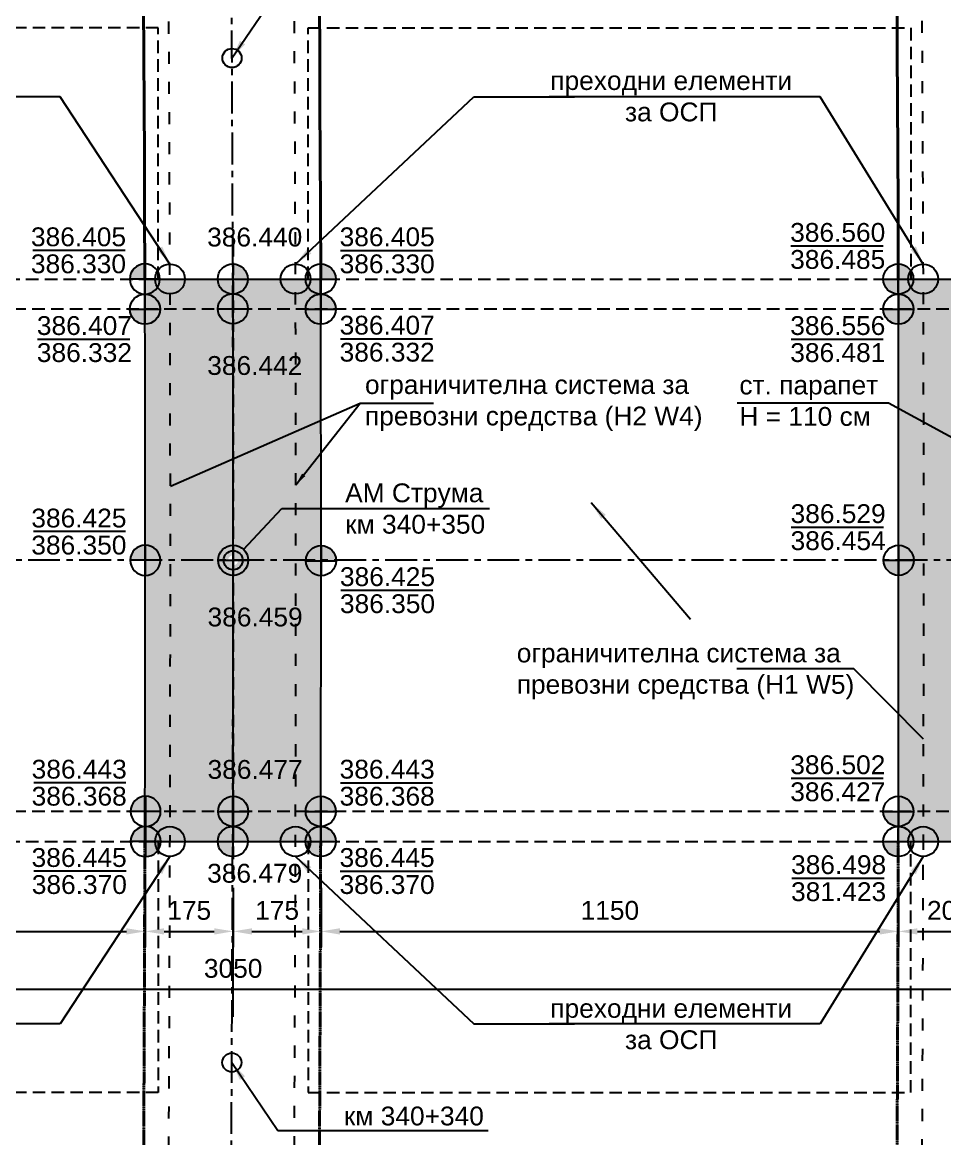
# Model space of a CAD drawing. Header units: centimetres. Extents: x 8495135 to 959133560, y 4530079 to 463453963.
# Drawn here: x 958979379 to 958981215, y 463401301 to 463403524 of the extents above; entities that cross this region are included whole.
import ezdxf

# ---------------------------------------------------------------- set-up
doc = ezdxf.new("R2010")
doc.units = ezdxf.units.CM
doc.header["$LTSCALE"] = 0.1
for name, pattern in [('ACAD_ISO03W100', [30, 12, -18]), ('CENTER', [50.8, 31.75, -6.35, 6.35, -6.35]), ('CONTINU', [0]), ('DASHED', [0.75, 0.5, -0.25]), ('LTYPE001', [5, 3, -1, 0, -1])]:
    doc.linetypes.add(name, pattern=pattern)
for name, color, linetype in [('20_AXIS_0_LONG_AXES', 7, 'Continuous'), ('br_dimension', 1, 'Continuous'), ('br_hatch', 9, 'Continuous'), ('br_hatch_tumen', 8, 'Continuous'), ('br_view_yellow', 2, 'Continuous'), ('Kustendilska voda', 12, 'Continuous')]:
    doc.layers.add(name, color=color, linetype=linetype)
doc.layers.add('br_text', color=2, linetype='Continuous', lineweight=35)
doc.layers.add('golemi syoryjenia', color=161, linetype='Continuous', lineweight=35)
doc.styles.add('1-10 cm', font='arial.ttf', dxfattribs={"height": 2.5})
doc.styles.add('MM 1 to 150', font='arial.ttf', dxfattribs={"height": 37.5})
doc.styles.add('MM_ARIAL', font='arial.ttf')
doc.dimstyles.new('MM DIM 1 to 100', dxfattribs={"dimscale": 10, "dimtxt": 2.5, "dimasz": 2.5, "dimexe": 2.1, "dimexo": 1.5, "dimgap": 1.5, "dimtad": 1, "dimdec": 0, "dimdsep": 46, "dimtxsty": 'MM_ARIAL', "dimcen": 3, "dimclrd": 1, "dimclre": 1, "dimclrt": 7, "dimaunit": 2, "dimadec": 1, "dimazin": 0, "dimtp": 100, "dimtm": 3, "dimtfac": 1, "dimtdec": 0, "dimtix": 1, "dimtmove": 0, "dimatfit": 3, "dimfxl": 0, "dimtolj": 1, "dimtzin": 0, "dimarcsym": 0})
doc.dimstyles.new('MM DIM 1 to 150', dxfattribs={"dimscale": 15, "dimtxt": 2.5, "dimasz": 2.5, "dimexe": 2.1, "dimexo": 1.5, "dimgap": 1.5, "dimtad": 1, "dimdec": 0, "dimdsep": 46, "dimtxsty": 'MM_ARIAL', "dimcen": 3, "dimclrd": 1, "dimclre": 1, "dimclrt": 7, "dimaunit": 2, "dimadec": 1, "dimazin": 0, "dimtp": 100, "dimtm": 3, "dimtfac": 1, "dimtdec": 0, "dimtix": 1, "dimtmove": 0, "dimatfit": 3, "dimfxl": 0, "dimtolj": 1, "dimtzin": 0, "dimarcsym": 0})

# ---------------------------------------------------------------- blocks, each defined once
blk = doc.blocks.new('*D266')
at = {"layer": 'br_dimension', "color": 1, "lineweight": -2, "transparency": 16777216}
for p, q in [((958978273.3, 463401800.5), (958978273.3, 463401567)), ((958981323.3, 463401800.5), (958981323.3, 463401567)), ((958981285.8, 463401598.5), (958978310.8, 463401598.5))]:
    blk.add_line(p, q, dxfattribs=at)
at = {"layer": 'br_dimension', "color": 1, "transparency": 16777216}
for points in [[(958978310.8, 463401604.8), (958978310.8, 463401592.3), (958978273.3, 463401598.5)], [(958981285.8, 463401604.8), (958981285.8, 463401592.3), (958981323.3, 463401598.5)]]:
    blk.add_solid(points, dxfattribs=at)
at = {"layer": 'br_dimension', "color": 7, "transparency": 16777216, "insert": (958979798.3, 463401640.2), "char_height": 37.5, "attachment_point": 5, "style": 'MM_ARIAL'}
blk.add_mtext('\\A1;3050', dxfattribs=at)
blk = doc.blocks.new('*D269')
at = {"layer": 'br_dimension', "color": 1, "lineweight": -2, "transparency": 16777216}
for p, q in [((958978473.3, 463401800.5), (958978473.3, 463401682.6)), ((958979623.3, 463401800.5), (958979623.3, 463401682.6)), ((958978510.8, 463401714.1), (958979585.8, 463401714.1))]:
    blk.add_line(p, q, dxfattribs=at)
at = {"layer": 'br_dimension', "color": 1, "transparency": 16777216}
for points in [[(958978510.8, 463401720.3), (958978510.8, 463401707.8), (958978473.3, 463401714.1)], [(958979585.8, 463401720.3), (958979585.8, 463401707.8), (958979623.3, 463401714.1)]]:
    blk.add_solid(points, dxfattribs=at)
at = {"layer": 'br_dimension', "color": 7, "transparency": 16777216, "insert": (958979048.3, 463401755.7), "char_height": 37.5, "attachment_point": 5, "style": 'MM_ARIAL'}
blk.add_mtext('\\A1;1150', dxfattribs=at)
blk = doc.blocks.new('*D270')
at = {"layer": 'br_dimension', "color": 1, "lineweight": -2, "transparency": 16777216}
for p, q in [((958979623.3, 463401800.5), (958979623.3, 463401682.6)), ((958979798.3, 463401544.2), (958979798.3, 463401745.6)), ((958979660.8, 463401714.1), (958979760.8, 463401714.1))]:
    blk.add_line(p, q, dxfattribs=at)
at = {"layer": 'br_dimension', "color": 1, "transparency": 16777216}
for points in [[(958979660.8, 463401720.3), (958979660.8, 463401707.8), (958979623.3, 463401714.1)], [(958979760.8, 463401720.3), (958979760.8, 463401707.8), (958979798.3, 463401714.1)]]:
    blk.add_solid(points, dxfattribs=at)
at = {"layer": 'br_dimension', "color": 7, "transparency": 16777216, "insert": (958979710.8, 463401755.7), "char_height": 37.5, "attachment_point": 5, "style": 'MM_ARIAL'}
blk.add_mtext('\\A1;175', dxfattribs=at)
blk = doc.blocks.new('*D271')
at = {"layer": 'br_dimension', "color": 1, "lineweight": -2, "transparency": 16777216}
for p, q in [((958979798.3, 463401800.5), (958979798.3, 463401682.6)), ((958979973.3, 463401800.5), (958979973.3, 463401682.6)), ((958979835.8, 463401714.1), (958979935.8, 463401714.1))]:
    blk.add_line(p, q, dxfattribs=at)
at = {"layer": 'br_dimension', "color": 1, "transparency": 16777216}
for points in [[(958979835.8, 463401720.3), (958979835.8, 463401707.8), (958979798.3, 463401714.1)], [(958979935.8, 463401720.3), (958979935.8, 463401707.8), (958979973.3, 463401714.1)]]:
    blk.add_solid(points, dxfattribs=at)
at = {"layer": 'br_dimension', "color": 7, "transparency": 16777216, "insert": (958979885.8, 463401755.7), "char_height": 37.5, "attachment_point": 5, "style": 'MM_ARIAL'}
blk.add_mtext('\\A1;175', dxfattribs=at)
blk = doc.blocks.new('*D272')
at = {"layer": 'br_dimension', "color": 1, "lineweight": -2, "transparency": 16777216}
for p, q in [((958979973.3, 463401800.5), (958979973.3, 463401682.6)), ((958981123.3, 463401800.5), (958981123.3, 463401682.6)), ((958980010.8, 463401714.1), (958981085.8, 463401714.1))]:
    blk.add_line(p, q, dxfattribs=at)
at = {"layer": 'br_dimension', "color": 1, "transparency": 16777216}
for points in [[(958980010.8, 463401720.3), (958980010.8, 463401707.8), (958979973.3, 463401714.1)], [(958981085.8, 463401720.3), (958981085.8, 463401707.8), (958981123.3, 463401714.1)]]:
    blk.add_solid(points, dxfattribs=at)
at = {"layer": 'br_dimension', "color": 7, "transparency": 16777216, "insert": (958980548.3, 463401755.7), "char_height": 37.5, "attachment_point": 5, "style": 'MM_ARIAL'}
blk.add_mtext('\\A1;1150', dxfattribs=at)
blk = doc.blocks.new('*D273')
at = {"layer": 'golemi syoryjenia', "color": 1, "lineweight": -2, "transparency": 16777216}
for p, q in [((958981123.3, 463401800.5), (958981123.3, 463401682.6)), ((958981323.3, 463401800.5), (958981323.3, 463401682.6)), ((958981160.8, 463401714.1), (958981285.8, 463401714.1))]:
    blk.add_line(p, q, dxfattribs=at)
at = {"layer": 'golemi syoryjenia', "color": 1, "transparency": 16777216}
for points in [[(958981160.8, 463401720.3), (958981160.8, 463401707.8), (958981123.3, 463401714.1)], [(958981285.8, 463401720.3), (958981285.8, 463401707.8), (958981323.3, 463401714.1)]]:
    blk.add_solid(points, dxfattribs=at)
at = {"layer": 'golemi syoryjenia', "color": 7, "transparency": 16777216, "insert": (958981223.3, 463401755.7), "char_height": 37.5, "attachment_point": 5, "style": 'MM_ARIAL'}
blk.add_mtext('\\A1;200', dxfattribs=at)
blk = doc.blocks.new('*U687')
at = {"layer": 'br_dimension', "ltscale": 0.5}
for points in [[(30, 0, 0.414214), (0, 30), (0, 0)], [(-30, 0, 0.414214), (0, -30), (0, 0)]]:
    blk.add_hatch(color=256, dxfattribs=at).paths.add_polyline_path(points)
for p, q in [((0, 30), (0, -30)), ((-30, 0), (30, 0)), ((-212.1, -73), (-28.3, -73))]:
    blk.add_line(p, q, dxfattribs=at)
blk.add_circle((0, 0), 30, dxfattribs=at)
at = {"layer": 'br_dimension', "linetype": 'CONTINU', "ltscale": 0.5, "style": '1-10 cm'}
for tag, p in [('KM', (-213.5, -64.8)), ('KM1', (-213.5, -118.6))]:
    blk.add_attdef(tag, p, '', height=37.5, dxfattribs=at)
blk = doc.blocks.new('*U801')
at = {"layer": 'br_dimension', "ltscale": 0.5}
for points in [[(30, 0, 0.414214), (0, 30), (0, 0)], [(-30, 0, 0.414214), (0, -30), (0, 0)]]:
    blk.add_hatch(color=256, dxfattribs=at).paths.add_polyline_path(points)
for p, q in [((-213.7, 65.9), (-30, 65.9)), ((0, 30), (0, -30)), ((-30, 0), (30, 0))]:
    blk.add_line(p, q, dxfattribs=at)
blk.add_circle((0, 0), 30, dxfattribs=at)
at = {"layer": 'br_dimension', "linetype": 'CONTINU', "ltscale": 0.5, "style": '1-10 cm'}
for tag, p in [('KM', (-215.2, 74.1)), ('KM1', (-215.2, 20.3))]:
    blk.add_attdef(tag, p, '', height=37.5, dxfattribs=at)
blk = doc.blocks.new('*U804')
at = {"layer": 'br_dimension', "ltscale": 0.5}
for points in [[(30, 0, 0.414214), (0, 30), (0, 0)], [(-30, 0, 0.414214), (0, -30), (0, 0)]]:
    blk.add_hatch(color=256, dxfattribs=at).paths.add_polyline_path(points)
for p, q in [((0, 30), (0, -30)), ((-30, 0), (30, 0)), ((39.1, -58.8), (222.8, -58.8))]:
    blk.add_line(p, q, dxfattribs=at)
blk.add_circle((0, 0), 30, dxfattribs=at)
at = {"layer": 'br_dimension', "linetype": 'CONTINU', "ltscale": 0.5, "style": '1-10 cm'}
for tag, p in [('KM', (37.6, -50.6)), ('KM1', (37.6, -104.4))]:
    blk.add_attdef(tag, p, '', height=37.5, dxfattribs=at)
blk = doc.blocks.new('*U805')
at = {"layer": 'br_dimension', "ltscale": 0.5}
for points in [[(30, 0, 0.414214), (0, 30), (0, 0)], [(-30, 0, 0.414214), (0, -30), (0, 0)]]:
    blk.add_hatch(color=256, dxfattribs=at).paths.add_polyline_path(points)
for p, q in [((39.1, 57.1), (222.8, 57.1)), ((0, 30), (0, -30)), ((-30, 0), (30, 0))]:
    blk.add_line(p, q, dxfattribs=at)
blk.add_circle((0, 0), 30, dxfattribs=at)
at = {"layer": 'br_dimension', "linetype": 'CONTINU', "ltscale": 0.5, "style": '1-10 cm'}
for tag, p in [('KM', (37.6, 65.3)), ('KM1', (37.6, 11.5))]:
    blk.add_attdef(tag, p, '', height=37.5, dxfattribs=at)
blk = doc.blocks.new('*U807')
at = {"layer": 'br_dimension', "ltscale": 0.5}
for points in [[(30, 0, 0.414214), (0, 30), (0, 0)], [(-30, 0, 0.414214), (0, -30), (0, 0)]]:
    blk.add_hatch(color=256, dxfattribs=at).paths.add_polyline_path(points)
for p, q in [((0, 30), (0, -30)), ((-30, 0), (30, 0))]:
    blk.add_line(p, q, dxfattribs=at)
blk.add_circle((0, 0), 30, dxfattribs=at)
at = {"layer": 'br_dimension', "linetype": 'CONTINU', "ltscale": 0.5, "style": '1-10 cm'}
blk.add_attdef('KM', (-51, 64.8), '', height=37.5, dxfattribs=at)
blk = doc.blocks.new('*U809')
at = {"layer": 'br_dimension', "ltscale": 0.5}
for points in [[(30, 0, 0.414214), (0, 30), (0, 0)], [(-30, 0, 0.414214), (0, -30), (0, 0)]]:
    blk.add_hatch(color=256, dxfattribs=at).paths.add_polyline_path(points)
for p, q in [((0, 30), (0, -30)), ((-30, 0), (30, 0))]:
    blk.add_line(p, q, dxfattribs=at)
blk.add_circle((0, 0), 30, dxfattribs=at)
at = {"layer": 'br_dimension', "linetype": 'CONTINU', "ltscale": 0.5, "style": '1-10 cm'}
blk.add_attdef('KM', (-51, -131.7), '', height=37.5, dxfattribs=at)
blk = doc.blocks.new('*U810')
at = {"layer": 'br_dimension', "ltscale": 0.5}
for points in [[(30, 0, 0.414214), (0, 30), (0, 0)], [(-30, 0, 0.414214), (0, -30), (0, 0)]]:
    blk.add_hatch(color=256, dxfattribs=at).paths.add_polyline_path(points)
for p, q in [((0, 30), (0, -30)), ((-30, 0), (30, 0)), ((-213.7, -59.6), (-30, -59.6))]:
    blk.add_line(p, q, dxfattribs=at)
blk.add_circle((0, 0), 30, dxfattribs=at)
at = {"layer": 'br_dimension', "linetype": 'CONTINU', "ltscale": 0.5, "style": '1-10 cm'}
for tag, p in [('KM', (-215.2, -51.4)), ('KM1', (-215.2, -105.2))]:
    blk.add_attdef(tag, p, '', height=37.5, dxfattribs=at)
blk = doc.blocks.new('*U815')
at = {"layer": 'br_dimension', "ltscale": 0.5}
for points in [[(30, 0, 0.414214), (0, 30), (0, 0)], [(-30, 0, 0.414214), (0, -30), (0, 0)]]:
    blk.add_hatch(color=256, dxfattribs=at).paths.add_polyline_path(points)
for p, q in [((0, 30), (0, -30)), ((-30, 0), (30, 0))]:
    blk.add_line(p, q, dxfattribs=at)
blk.add_circle((0, 0), 30, dxfattribs=at)
at = {"layer": 'br_dimension', "linetype": 'CONTINU', "ltscale": 0.5, "style": '1-10 cm'}
blk.add_attdef('KM', (-51, -81.9), '', height=37.5, dxfattribs=at)

msp = doc.modelspace()

# ---------------------------------------------------------------- hatches: boundary and pattern name
at = {"layer": 'br_hatch'}
h = msp.add_hatch(color=256, dxfattribs=at)
h.paths.add_polyline_path([(958979672.6, 463402983.27, -0.4150605), (958979642.78, 463403013), (958979622.52, 463403013), (958979622.68, 463402955.48), (958979622.69, 463402953), (958979672.69, 463402953), (958979672.68, 463402955.6)])
h.paths.add_polyline_path([(958979798.32, 463403013), (958979702.25, 463403013, -0.4133671), (958979672.6, 463402983.27), (958979672.68, 463402955.6), (958979672.69, 463402953), (958979798.32, 463402953)])
h.paths.add_polyline_path([(958979922.6, 463402983.27, -0.4150705), (958979892.78, 463403013), (958979798.32, 463403013), (958979798.32, 463402953), (958979922.69, 463402953), (958979922.68, 463402956.18)])
h.paths.add_polyline_path([(958979972.52, 463403013), (958979952.25, 463403013, -0.4133571), (958979922.6, 463402983.27), (958979922.68, 463402956.18), (958979922.69, 463402953), (958979972.69, 463402953), (958979972.68, 463402956.3)])
h.paths.add_polyline_path([(958979972.69, 463402953), (958979922.69, 463402953), (958979922.92, 463402855.39), (958979923.1, 463402754.6), (958979923.22, 463402653.81), (958979923.3, 463402553.02), (958979923.32, 463402453), (958979973.32, 463402453), (958979973.3, 463402553.03), (958979973.22, 463402653.85), (958979973.1, 463402754.66), (958979972.92, 463402855.48)])
h.paths.add_polyline_path([(958979922.69, 463402953), (958979798.32, 463402953), (958979798.32, 463402463, -0.4142134), (958979808.32, 463402453), (958979923.32, 463402453), (958979923.3, 463402553.02), (958979923.22, 463402653.81), (958979923.1, 463402754.6), (958979922.92, 463402855.39)])
h.paths.add_polyline_path([(958979798.32, 463402953), (958979672.69, 463402953), (958979672.92, 463402854.94), (958979673.1, 463402754.29), (958979673.22, 463402653.63), (958979673.3, 463402552.97), (958979673.32, 463402453), (958979788.32, 463402453, -0.4142136), (958979798.32, 463402463)])
h.paths.add_polyline_path([(958979672.69, 463402953), (958979622.69, 463402953), (958979622.92, 463402854.86), (958979623.1, 463402754.23), (958979623.22, 463402653.59), (958979623.3, 463402552.96), (958979623.32, 463402453), (958979673.32, 463402453), (958979673.3, 463402552.97), (958979673.22, 463402653.63), (958979673.1, 463402754.29), (958979672.92, 463402854.94)])
h.paths.add_polyline_path([(958979673.21, 463402250.98), (958979673.29, 463402351.65), (958979673.32, 463402452.31), (958979673.32, 463402453), (958979623.32, 463402453), (958979623.29, 463402351.69), (958979623.21, 463402251.05), (958979623.08, 463402150.41), (958979622.91, 463402049.76), (958979622.7, 463401953), (958979672.7, 463401953), (958979672.91, 463402049.65), (958979673.08, 463402150.32)])
h.paths.add_polyline_path([(958979798.32, 463402443, -0.4142136), (958979788.32, 463402453), (958979673.32, 463402453), (958979673.29, 463402351.65), (958979673.21, 463402250.98), (958979673.08, 463402150.32), (958979672.91, 463402049.65), (958979672.7, 463401953), (958979798.32, 463401953)])
h.paths.add_polyline_path([(958979923.29, 463402351.45), (958979923.32, 463402452.24), (958979923.32, 463402453), (958979808.32, 463402453, -0.4142134), (958979798.32, 463402443), (958979798.32, 463401953), (958979922.7, 463401953), (958979922.91, 463402049.11), (958979923.08, 463402149.89), (958979923.21, 463402250.67)])
h.paths.add_polyline_path([(958979973.29, 463402351.41), (958979973.32, 463402452.22), (958979973.32, 463402453), (958979923.32, 463402453), (958979923.29, 463402351.45), (958979923.21, 463402250.67), (958979923.08, 463402149.89), (958979922.91, 463402049.11), (958979922.7, 463401953), (958979972.7, 463401953), (958979972.91, 463402049), (958979973.08, 463402149.8), (958979973.21, 463402250.61)])
h.paths.add_polyline_path([(958979672.69, 463401948.99), (958979672.7, 463401953), (958979622.7, 463401953), (958979622.69, 463401949.12), (958979622.54, 463401893), (958979642.78, 463401893, -0.4152228), (958979672.62, 463401922.74)])
h.paths.add_polyline_path([(958979798.32, 463401953), (958979672.7, 463401953), (958979672.69, 463401948.99), (958979672.62, 463401922.74, -0.413205), (958979702.25, 463401893), (958979798.32, 463401893)])
h.paths.add_polyline_path([(958979922.69, 463401948.33), (958979922.7, 463401953), (958979798.32, 463401953), (958979798.32, 463401893), (958979892.78, 463401893, -0.4152313), (958979922.62, 463401922.74)])
h.paths.add_polyline_path([(958979972.69, 463401948.2), (958979972.7, 463401953), (958979922.7, 463401953), (958979922.69, 463401948.33), (958979922.62, 463401922.74, -0.4131966), (958979952.25, 463401893), (958979972.54, 463401893)])
h.paths.add_polyline_path([(958979922.62, 463401922.74), (958979922.54, 463401893), (958979952.25, 463401893, 0.4131966)])
h.paths.add_polyline_path([(958979922.62, 463401922.74, 0.4152313), (958979892.78, 463401893), (958979922.54, 463401893)], flags=17)
h.paths.add_polyline_path([(958979672.62, 463401922.74), (958979672.54, 463401893), (958979702.25, 463401893, 0.413205)])
h.paths.add_polyline_path([(958979672.62, 463401922.74, 0.4152228), (958979642.78, 463401893), (958979672.54, 463401893)], flags=17)
h.paths.add_polyline_path([(958979672.52, 463403013), (958979642.78, 463403013, 0.4150605), (958979672.6, 463402983.27)], flags=17)
h.paths.add_polyline_path([(958979702.25, 463403013), (958979672.52, 463403013), (958979672.6, 463402983.27, 0.4133671)])
h.paths.add_polyline_path([(958979922.52, 463403013), (958979892.78, 463403013, 0.4150705), (958979922.6, 463402983.27)])
h.paths.add_polyline_path([(958979952.25, 463403013), (958979922.52, 463403013), (958979922.6, 463402983.27, 0.4133571)])
h = msp.add_hatch(color=256, dxfattribs=at)
h.paths.add_polyline_path([(958981172.61, 463402983.27, -0.4190501), (958981142.38, 463403013), (958981122.52, 463403013), (958981122.68, 463402958.98), (958981122.69, 463402953), (958981172.69, 463402953), (958981172.68, 463402959.09)])
h.paths.add_polyline_path([(958981172.52, 463403013), (958981142.38, 463403013, 0.4190501), (958981172.61, 463402983.27)], flags=16)
h.paths.add_polyline_path([(958981247.52, 463403013), (958981122.52, 463403013), (958981122.68, 463402958.98), (958981122.69, 463402953), (958981247.69, 463402953), (958981247.68, 463402959.27)])
h.paths.add_polyline_path([(958981247.52, 463403013), (958981201.86, 463403013, -0.4093935), (958981172.61, 463402983.27), (958981172.68, 463402959.09), (958981172.69, 463402953), (958981247.69, 463402953), (958981247.68, 463402959.27)])
h.paths.add_polyline_path([(958981298.32, 463402994.01), (958981301.82, 463402994.8), (958981301.82, 463403013), (958981247.52, 463403013), (958981247.68, 463402959.27), (958981247.69, 463402953), (958981298.32, 463402953)])
h.paths.add_polyline_path([(958981323.32, 463403013), (958981301.82, 463403013), (958981301.82, 463402994.8), (958981323.32, 463402999.65)])
h.paths.add_polyline_path([(958981323.32, 463402999.65), (958981301.82, 463402994.8), (958981301.82, 463402953.79), (958981323.32, 463402958.64)])
h.paths.add_polyline_path([(958981301.82, 463402994.8), (958981298.32, 463402994.01), (958981298.32, 463402953), (958981301.82, 463402953.79)])
h.paths.add_polyline_path([(958981323.32, 463402958.64), (958981301.82, 463402953.79), (958981301.82, 463402953), (958981323.32, 463402953)])
h.paths.add_polyline_path([(958981172.69, 463402953), (958981122.69, 463402953), (958981122.92, 463402857.53), (958981123.1, 463402756.1), (958981123.22, 463402654.68), (958981123.3, 463402553.27), (958981123.32, 463402453), (958981173.32, 463402453), (958981173.3, 463402553.28), (958981173.22, 463402654.71), (958981173.1, 463402756.16), (958981172.92, 463402857.62)])
h.paths.add_polyline_path([(958981247.69, 463402953), (958981172.69, 463402953), (958981172.92, 463402857.62), (958981173.1, 463402756.16), (958981173.22, 463402654.71), (958981173.3, 463402553.28), (958981173.32, 463402453), (958981248.32, 463402453), (958981248.3, 463402553.3), (958981248.22, 463402654.77), (958981248.1, 463402756.25), (958981247.92, 463402857.75)])
h.paths.add_polyline_path([(958981298.32, 463402953), (958981296.32, 463402953), (958981247.69, 463402953), (958981247.92, 463402857.75), (958981248.1, 463402756.25), (958981248.22, 463402654.77), (958981248.3, 463402553.3), (958981248.32, 463402453), (958981298.32, 463402453)])
h.paths.add_polyline_path([(958981301.82, 463402953), (958981298.32, 463402953), (958981298.32, 463402453), (958981301.82, 463402453)])
h.paths.add_polyline_path([(958981323.32, 463402953), (958981301.82, 463402953), (958981301.82, 463402453), (958981323.32, 463402453)])
h = msp.add_hatch(color=256, dxfattribs=at)
h.paths.add_polyline_path([(958981172.61, 463402983.27, -0.4190501), (958981142.38, 463403013), (958981122.52, 463403013), (958981122.68, 463402958.98), (958981122.69, 463402953), (958981172.69, 463402953), (958981172.68, 463402959.09)])
h.paths.add_polyline_path([(958981247.52, 463403013), (958981201.86, 463403013, -0.4093935), (958981172.61, 463402983.27), (958981172.68, 463402959.09), (958981172.69, 463402953), (958981247.69, 463402953), (958981247.68, 463402959.27)])
h.paths.add_polyline_path([(958981172.52, 463403013), (958981142.38, 463403013, 0.4190501), (958981172.61, 463402983.27)], flags=17)
h = msp.add_hatch(color=256, dxfattribs=at)
h.paths.add_polyline_path([(958981173.32, 463402451.87), (958981173.32, 463402453), (958981123.32, 463402453), (958981123.32, 463402451.89), (958981123.29, 463402350.51), (958981123.21, 463402249.16), (958981123.08, 463402147.82), (958981122.9, 463402046.49), (958981122.7, 463401953), (958981172.7, 463401953), (958981172.9, 463402046.38), (958981173.08, 463402147.73), (958981173.21, 463402249.09), (958981173.29, 463402350.48)])
h.paths.add_polyline_path([(958981248.32, 463402451.85), (958981248.32, 463402453), (958981173.32, 463402453), (958981173.32, 463402451.87), (958981173.29, 463402350.48), (958981173.21, 463402249.09), (958981173.08, 463402147.73), (958981172.9, 463402046.38), (958981172.7, 463401953), (958981247.7, 463401953), (958981247.9, 463402046.22), (958981248.08, 463402147.6), (958981248.21, 463402249), (958981248.29, 463402350.42)])
h.paths.add_polyline_path([(958981298.32, 463402453), (958981248.32, 463402453), (958981248.32, 463402451.85), (958981248.29, 463402350.42), (958981248.21, 463402249), (958981248.08, 463402147.6), (958981247.9, 463402046.22), (958981247.7, 463401953), (958981298.32, 463401953)])
h.paths.add_polyline_path([(958981301.82, 463401953), (958981323.32, 463401953), (958981323.32, 463402453), (958981301.82, 463402453)])
h.paths.add_polyline_path([(958981301.82, 463402453), (958981298.32, 463402453), (958981298.32, 463401953), (958981301.82, 463401953)])
h.paths.add_polyline_path([(958981301.82, 463401953), (958981301.82, 463401952.21), (958981323.32, 463401947.37), (958981323.32, 463401953)])
h.paths.add_polyline_path([(958981323.32, 463401947.37), (958981301.82, 463401952.21), (958981301.82, 463401911.21), (958981323.32, 463401906.36)])
h.paths.add_polyline_path([(958981301.82, 463401911.21), (958981301.82, 463401893), (958981323.32, 463401893), (958981323.32, 463401906.36)])
h.paths.add_polyline_path([(958981298.32, 463401912), (958981301.82, 463401911.21), (958981301.82, 463401952.21), (958981298.32, 463401953)], flags=17)
h.paths.add_polyline_path([(958981298.32, 463401912), (958981298.32, 463401953), (958981296.32, 463401953), (958981247.7, 463401953), (958981247.68, 463401944.85), (958981247.55, 463401893), (958981298.32, 463401893), (958981301.82, 463401893), (958981301.82, 463401911.21)])
h.paths.add_polyline_path([(958981247.68, 463401944.85), (958981247.7, 463401953), (958981172.7, 463401953), (958981172.68, 463401945.05), (958981172.62, 463401922.74, -0.4092412), (958981201.86, 463401893), (958981247.55, 463401893)])
h.paths.add_polyline_path([(958981172.62, 463401922.74), (958981172.68, 463401945.05), (958981172.7, 463401953), (958981122.7, 463401953), (958981122.68, 463401945.18), (958981122.55, 463401893), (958981142.38, 463401893, -0.4192035)])
h.paths.add_polyline_path([(958981247.55, 463401893), (958981247.68, 463401944.85), (958981247.7, 463401953), (958981122.7, 463401953), (958981122.68, 463401945.18), (958981122.55, 463401893)])
h.paths.add_polyline_path([(958981172.55, 463401893), (958981247.55, 463401893), (958981247.68, 463401944.85), (958981247.7, 463401953), (958981172.7, 463401953), (958981172.68, 463401945.05)])
h.paths.add_polyline_path([(958981274.13, 463402078.09), (958981347.51, 463402078.09), (958981347.51, 463402021.04), (958981274.13, 463402021.04)], flags=9)
h = msp.add_hatch(color=256, dxfattribs=at)
h.paths.add_polyline_path([(958981172.62, 463401922.74), (958981172.68, 463401945.05), (958981172.7, 463401953), (958981122.7, 463401953), (958981122.68, 463401945.18), (958981122.55, 463401893), (958981142.38, 463401893, -0.4192035)])
h.paths.add_polyline_path([(958981247.55, 463401893), (958981247.68, 463401944.85), (958981247.7, 463401953), (958981172.7, 463401953), (958981172.68, 463401945.05), (958981172.55, 463401893)])

# ---------------------------------------------------------------- linework, layer by layer
at = {"layer": '20_AXIS_0_LONG_AXES', "color": 1, "lineweight": 40, "ltscale": 2, "flags": 128}
for points in [[(958979622.54, 463403013), (958979622.04, 463403156.73), (958979621.64, 463403257.35), (958979621.17, 463403357.97), (958979620.64, 463403458.58), (958979620.05, 463403559.2)], [(958979972.54, 463403013), (958979972.04, 463403157.94), (958979971.63, 463403258.77), (958979971.17, 463403359.59), (958979970.64, 463403460.42), (958979970.05, 463403561.25)], [(958981122.55, 463403013), (958981122.03, 463403161.92), (958981121.62, 463403263.42), (958981121.15, 463403364.93), (958981120.62, 463403466.45), (958981120.03, 463403567.99)]]:
    msp.add_lwpolyline(points, dxfattribs=at)
at = {"layer": '20_AXIS_0_LONG_AXES', "color": 1, "linetype": 'LTYPE001', "lineweight": 40, "ltscale": 2, "flags": 128}
for points in [[(958979603.25, 463399182.1), (958979603.75, 463399230.98), (958979604.76, 463399331.68), (958979605.76, 463399432.37), (958979606.74, 463399533.06), (958979607.71, 463399633.75), (958979608.65, 463399734.44), (958979609.58, 463399835.13), (958979610.49, 463399935.81), (958979611.38, 463400036.49), (958979612.25, 463400137.18), (958979613.09, 463400237.85), (958979613.91, 463400338.53), (958979614.7, 463400439.21), (958979615.47, 463400539.88), (958979616.2, 463400640.55), (958979616.91, 463400741.22), (958979617.59, 463400841.89), (958979618.23, 463400942.56), (958979618.85, 463401043.22), (958979619.43, 463401143.88), (958979619.97, 463401244.54), (958979620.48, 463401345.2), (958979620.95, 463401445.86), (958979621.38, 463401546.52), (958979621.77, 463401647.17), (958979622.12, 463401747.82), (958979622.56, 463401893)], [(958979953.27, 463399182.1), (958979953.73, 463399227.42), (958979954.74, 463399328.16), (958979955.74, 463399428.9), (958979956.72, 463399529.65), (958979957.69, 463399630.39), (958979958.64, 463399731.14), (958979959.57, 463399831.9), (958979960.48, 463399932.65), (958979961.37, 463400033.41), (958979962.24, 463400134.16), (958979963.08, 463400234.92), (958979963.9, 463400335.69), (958979964.69, 463400436.45), (958979965.46, 463400537.22), (958979966.19, 463400637.99), (958979966.9, 463400738.76), (958979967.58, 463400839.54), (958979968.23, 463400940.31), (958979968.84, 463401041.09), (958979969.42, 463401141.87), (958979969.96, 463401242.65), (958979970.47, 463401343.44), (958979970.94, 463401444.23), (958979971.37, 463401545.02), (958979971.76, 463401645.81), (958979972.11, 463401746.6), (958979972.56, 463401893)], [(958981103.33, 463399177.1), (958981103.67, 463399210.71), (958981104.68, 463399311.6), (958981105.68, 463399412.51), (958981106.67, 463399513.43), (958981107.64, 463399614.36), (958981108.59, 463399715.31), (958981109.52, 463399816.28), (958981110.43, 463399917.26), (958981111.32, 463400018.26), (958981112.19, 463400119.27), (958981113.04, 463400220.3), (958981113.86, 463400321.34), (958981114.66, 463400422.4), (958981115.42, 463400523.48), (958981116.16, 463400624.57), (958981116.88, 463400725.68), (958981117.56, 463400826.8), (958981118.2, 463400927.94), (958981118.82, 463401029.09), (958981119.4, 463401130.26), (958981119.95, 463401231.45), (958981120.46, 463401332.65), (958981120.93, 463401433.86), (958981121.36, 463401535.1), (958981121.76, 463401636.34), (958981122.11, 463401737.61), (958981122.58, 463401893)]]:
    msp.add_lwpolyline(points, dxfattribs=at)
at = {"layer": 'br_dimension', "linetype": 'DASHED', "ltscale": 500}
for p, q in [((958979798.32, 463403083), (958979798.32, 463401823)), ((958978298.32, 463403013), (958981298.32, 463403013)), ((958981298.32, 463402953), (958978298.32, 463402953)), ((958981298.32, 463401953), (958978298.32, 463401953)), ((958978298.32, 463401893), (958981298.32, 463401893))]:
    msp.add_line(p, q, dxfattribs=at)
at = {"layer": 'br_dimension'}
msp.add_line((958979798.32, 463401953), (958979798.32, 463402953), dxfattribs=at)
at = {"layer": 'br_dimension', "linetype": 'CENTER', "ltscale": 20}
msp.add_line((958982298.32, 463402453), (958976998.32, 463402453), dxfattribs=at)
at = {"layer": 'br_dimension', "linetype": 'ACAD_ISO03W100', "ltscale": 20, "flags": 128}
for points in [[(958979653.25, 463399181.59), (958979653.74, 463399230.47), (958979654.76, 463399331.17), (958979655.75, 463399431.87), (958979656.74, 463399532.57), (958979657.7, 463399633.27), (958979658.65, 463399733.97), (958979659.58, 463399834.67), (958979660.49, 463399935.36), (958979661.38, 463400036.05), (958979662.25, 463400136.75), (958979663.09, 463400237.44), (958979663.91, 463400338.13), (958979664.7, 463400438.81), (958979665.47, 463400539.5), (958979666.2, 463400640.19), (958979666.91, 463400740.87), (958979667.59, 463400841.55), (958979668.23, 463400942.24), (958979668.85, 463401042.92), (958979669.43, 463401143.6), (958979669.97, 463401244.27), (958979670.48, 463401344.95), (958979670.95, 463401445.63), (958979671.38, 463401546.3), (958979671.77, 463401646.97), (958979672.12, 463401747.65), (958979672.42, 463401848.32), (958979672.69, 463401948.99), (958979672.91, 463402049.65), (958979673.08, 463402150.32), (958979673.21, 463402250.98), (958979673.29, 463402351.65), (958979673.32, 463402452.31), (958979673.3, 463402552.97), (958979673.22, 463402653.63), (958979673.1, 463402754.29), (958979672.92, 463402854.94), (958979672.68, 463402955.6), (958979672.39, 463403056.25), (958979672.04, 463403156.9), (958979671.64, 463403257.55), (958979671.17, 463403358.2), (958979670.64, 463403458.85), (958979670.05, 463403559.49), (958979669.4, 463403660.13), (958979668.68, 463403760.77), (958979667.9, 463403861.41), (958979667.05, 463403962.05), (958979666.13, 463404062.68), (958979665.14, 463404163.32), (958979664.08, 463404263.95), (958979662.95, 463404364.58), (958979661.75, 463404465.2), (958979660.47, 463404565.83), (958979659.12, 463404666.45), (958979657.69, 463404767.06), (958979656.19, 463404867.68), (958979654.61, 463404968.29), (958979652.94, 463405068.9), (958979651.2, 463405169.51), (958979649.37, 463405270.12), (958979647.46, 463405370.72), (958979645.47, 463405471.32), (958979643.39, 463405571.91), (958979641.22, 463405672.51), (958979639.6, 463405744.81)], [(958979903.27, 463399182.61), (958979903.73, 463399227.93), (958979904.74, 463399328.66), (958979905.74, 463399429.4), (958979906.73, 463399530.13), (958979907.69, 463399630.87), (958979908.64, 463399731.61), (958979909.57, 463399832.36), (958979910.48, 463399933.1), (958979911.37, 463400033.85), (958979912.24, 463400134.59), (958979913.08, 463400235.34), (958979913.9, 463400336.09), (958979914.69, 463400436.85), (958979915.46, 463400537.6), (958979916.2, 463400638.36), (958979916.9, 463400739.11), (958979917.58, 463400839.87), (958979918.23, 463400940.63), (958979918.84, 463401041.4), (958979919.42, 463401142.16), (958979919.97, 463401242.92), (958979920.47, 463401343.69), (958979920.94, 463401444.46), (958979921.37, 463401545.23), (958979921.77, 463401646), (958979922.12, 463401746.78), (958979922.42, 463401847.55), (958979922.69, 463401948.33), (958979922.91, 463402049.11), (958979923.08, 463402149.89), (958979923.21, 463402250.67), (958979923.29, 463402351.45), (958979923.32, 463402452.24), (958979923.3, 463402553.02), (958979923.22, 463402653.81), (958979923.1, 463402754.6), (958979922.92, 463402855.39), (958979922.68, 463402956.18), (958979922.39, 463403056.97), (958979922.04, 463403157.77), (958979921.63, 463403258.56), (958979921.17, 463403359.36), (958979920.64, 463403460.16), (958979920.05, 463403560.96), (958979919.39, 463403661.76), (958979918.67, 463403762.56), (958979917.89, 463403863.36), (958979917.04, 463403964.16), (958979916.12, 463404064.97), (958979915.13, 463404165.77), (958979914.07, 463404266.58), (958979912.94, 463404367.38), (958979911.73, 463404468.19), (958979910.45, 463404569), (958979909.1, 463404669.8), (958979907.67, 463404770.61), (958979906.16, 463404871.42), (958979904.57, 463404972.23), (958979902.91, 463405073.04), (958979901.16, 463405173.85), (958979899.33, 463405274.65), (958979897.42, 463405375.46), (958979895.42, 463405476.27), (958979893.34, 463405577.08), (958979891.16, 463405677.89), (958979889.71, 463405742.57)], [(958981172.31, 463403083.18), (958981172.03, 463403162.1), (958981171.62, 463403263.62), (958981171.15, 463403365.16), (958981170.62, 463403466.71), (958981170.03, 463403568.29), (958981169.37, 463403669.87), (958981168.64, 463403771.48), (958981167.85, 463403873.09), (958981166.99, 463403974.73), (958981166.06, 463404076.38), (958981165.07, 463404178.04), (958981164, 463404279.72), (958981162.86, 463404381.41), (958981161.64, 463404483.12), (958981160.35, 463404584.85), (958981158.99, 463404686.59), (958981157.54, 463404788.34), (958981156.02, 463404890.11), (958981154.42, 463404991.9), (958981152.74, 463405093.7), (958981150.97, 463405195.51), (958981149.12, 463405297.34), (958981147.19, 463405399.18), (958981145.17, 463405501.04), (958981143.07, 463405602.91), (958981140.87, 463405704.8), (958981139.98, 463405744.81)], [(958981172.35, 463401822.85), (958981172.42, 463401843.73), (958981172.68, 463401945.05), (958981172.9, 463402046.38), (958981173.08, 463402147.73), (958981173.21, 463402249.09), (958981173.29, 463402350.48), (958981173.32, 463402451.87), (958981173.3, 463402553.28), (958981173.22, 463402654.71), (958981173.1, 463402756.16), (958981172.92, 463402857.62), (958981172.68, 463402959.09), (958981172.39, 463403060.59), (958981172.31, 463403083.18)], [(958981153.32, 463399176.59), (958981153.67, 463399210.2), (958981154.68, 463399311.1), (958981155.68, 463399412.01), (958981156.67, 463399512.94), (958981157.63, 463399613.88), (958981158.59, 463399714.84), (958981159.52, 463399815.82), (958981160.43, 463399916.81), (958981161.32, 463400017.81), (958981162.19, 463400118.84), (958981163.04, 463400219.88), (958981163.86, 463400320.94), (958981164.65, 463400422.01), (958981165.42, 463400523.1), (958981166.16, 463400624.2), (958981166.87, 463400725.33), (958981167.55, 463400826.46), (958981168.2, 463400927.62), (958981168.82, 463401028.79), (958981169.4, 463401129.97), (958981169.95, 463401231.18), (958981170.46, 463401332.4), (958981170.93, 463401433.63), (958981171.36, 463401534.88), (958981171.76, 463401636.15), (958981172.11, 463401737.43), (958981172.58, 463401893)]]:
    msp.add_lwpolyline(points, dxfattribs=at)
at = {"layer": 'br_dimension', "linetype": 'CENTER', "ltscale": 20, "flags": 128}
msp.add_lwpolyline([(958979777.25, 463399177.18), (958979777.8, 463399229.21), (958979778.84, 463399329.92), (958979779.87, 463399430.64), (958979780.88, 463399531.36), (958979781.87, 463399632.08), (958979782.85, 463399732.8), (958979783.81, 463399833.52), (958979784.75, 463399934.23), (958979785.67, 463400034.95), (958979786.57, 463400135.67), (958979787.44, 463400236.39), (958979788.29, 463400337.11), (958979789.11, 463400437.83), (958979789.9, 463400538.55), (958979790.67, 463400639.27), (958979791.41, 463400739.99), (958979792.11, 463400840.71), (958979792.79, 463400941.44), (958979793.43, 463401042.16), (958979794.04, 463401142.88), (958979794.61, 463401243.6), (958979795.15, 463401344.32), (958979795.65, 463401445.04), (958979796.11, 463401545.77), (958979796.53, 463401646.49), (958979796.91, 463401747.21), (958979797.25, 463401847.93), (958979797.54, 463401948.66), (958979797.79, 463402049.38), (958979797.99, 463402150.1), (958979798.15, 463402250.83), (958979798.26, 463402351.55), (958979798.32, 463402452.27), (958979798.32, 463402553), (958979798.28, 463402653.72), (958979798.19, 463402754.44), (958979798.03, 463402855.17), (958979797.83, 463402955.89), (958979797.57, 463403056.61), (958979797.25, 463403157.34), (958979796.87, 463403258.06), (958979796.43, 463403358.78), (958979795.93, 463403459.5), (958979795.37, 463403560.23), (958979794.75, 463403660.95), (958979794.06, 463403761.67), (958979793.3, 463403862.39), (958979792.48, 463403963.11), (958979791.59, 463404063.83), (958979790.63, 463404164.55), (958979789.6, 463404265.26), (958979788.5, 463404365.98), (958979787.33, 463404466.7), (958979786.08, 463404567.41), (958979784.76, 463404668.13), (958979783.36, 463404768.84), (958979781.88, 463404869.56), (958979780.32, 463404970.27), (958979778.69, 463405070.98), (958979776.97, 463405171.69), (958979775.17, 463405272.39), (958979773.29, 463405373.1), (958979771.33, 463405473.8), (958979769.27, 463405574.51), (958979767.13, 463405675.21), (958979765.62, 463405743.69)], dxfattribs=at)
at = {"layer": 'br_dimension'}
for centre, radius in [((958979795.97, 463403453), 19), ((958979672.52, 463403013), 29.74), ((958979922.52, 463403013), 29.74), ((958981172.12, 463403013), 29.74), ((958979798.32, 463402453), 19), ((958979672.52, 463401893), 29.74), ((958979922.52, 463401893), 29.74), ((958981172.12, 463401893), 29.74), ((958979795.7, 463401453.01), 19)]:
    msp.add_circle(centre, radius, dxfattribs=at)
at = {"layer": 'br_view_yellow'}
for p, q in [((958979622.54, 463403013), (958979972.52, 463403013)), ((958981122.52, 463403013), (958981323.32, 463403013)), ((958979622.54, 463401893), (958979972.54, 463401893)), ((958981122.55, 463401893), (958981323.32, 463401893))]:
    msp.add_line(p, q, dxfattribs=at)
at = {"layer": 'br_view_yellow', "flags": 128}
for points in [[(958979622.54, 463401893), (958979622.69, 463401949.12), (958979622.91, 463402049.76), (958979623.08, 463402150.41), (958979623.21, 463402251.05), (958979623.29, 463402351.69), (958979623.32, 463402452.33), (958979623.3, 463402552.96), (958979623.22, 463402653.59), (958979623.1, 463402754.23), (958979622.92, 463402854.86), (958979622.68, 463402955.48), (958979622.52, 463403013)], [(958979972.54, 463401893), (958979972.69, 463401948.2), (958979972.91, 463402049), (958979973.08, 463402149.8), (958979973.21, 463402250.61), (958979973.29, 463402351.41), (958979973.32, 463402452.22), (958979973.3, 463402553.03), (958979973.22, 463402653.85), (958979973.1, 463402754.66), (958979972.92, 463402855.48), (958979972.68, 463402956.3), (958979972.52, 463403013)], [(958981122.55, 463401893), (958981122.68, 463401945.18), (958981122.9, 463402046.49), (958981123.08, 463402147.82), (958981123.21, 463402249.16), (958981123.29, 463402350.51), (958981123.32, 463402451.89), (958981123.3, 463402553.27), (958981123.22, 463402654.68), (958981123.1, 463402756.1), (958981122.92, 463402857.53), (958981122.68, 463402958.98), (958981122.52, 463403013)]]:
    msp.add_lwpolyline(points, dxfattribs=at)
at = {"layer": 'Kustendilska voda', "color": 1, "linetype": 'DASHED', "ltscale": 500}
for p, q in [((958979649.29, 463403513), (958978449.29, 463403513)), ((958979649.29, 463403013), (958979649.29, 463403513)), ((958979947.35, 463403013), (958979947.35, 463403513)), ((958979947.35, 463403513), (958981147.35, 463403513)), ((958981147.35, 463403513), (958981147.35, 463403013)), ((958979649.29, 463401893), (958979649.29, 463401393)), ((958979947.35, 463401893), (958979947.35, 463401393)), ((958981147.35, 463401393), (958981147.35, 463401893)), ((958979649.29, 463401393), (958978449.29, 463401393)), ((958979947.35, 463401393), (958981147.35, 463401393))]:
    msp.add_line(p, q, dxfattribs=at)

# ---------------------------------------------------------------- block references
at = {"layer": 'br_dimension'}
ref = msp.add_blockref('*U805', (958979622.52, 463403013), dxfattribs=dict(at, xscale=-1))
ref.add_attrib('KM', '386.405', (958979395.7, 463403078.3), dxfattribs={"linetype": 'CONTINU', "ltscale": 0.5, "height": 37.5, "style": '1-10 cm'})
ref.add_attrib('KM1', '386.330', (958979395.63, 463403024.52), dxfattribs={"linetype": 'CONTINU', "ltscale": 0.5, "height": 37.5, "style": '1-10 cm'})
for name, p, values in [('*U807', (958979797.53, 463403013), {'KM': '386.440'}), ('*U805', (958979972.7, 463403013), {'KM': '386.405', 'KM1': '386.330'}), ('*U801', (958981122.52, 463403013), {'KM': '386.560', 'KM1': '386.485'}), ('*U810', (958979622.69, 463402953), {'KM': '386.407', 'KM1': '386.332'}), ('*U809', (958979797.69, 463402953.78), {'KM': '386.442'}), ('*U804', (958979972.69, 463402953), {'KM': '386.407', 'KM1': '386.332'}), ('*U810', (958981122.69, 463402953), {'KM': '386.556', 'KM1': '386.481'}), ('*U801', (958981123.32, 463402453), {'KM': '386.529', 'KM1': '386.454'}), ('*U809', (958979798.32, 463402453), {'KM': '386.459'}), ('*U804', (958979973.32, 463402452.22), {'KM': '386.425', 'KM1': '386.350'}), ('*U801', (958981122.7, 463401953), {'KM': '386.502', 'KM1': '386.427'}), ('*U807', (958979798.32, 463401953), {'KM': '386.477'}), ('*U805', (958979972.7, 463401953), {'KM': '386.443', 'KM1': '386.368'}), ('*U815', (958979797.54, 463401893), {'KM': '386.479'}), ('*U804', (958979972.56, 463401893), {'KM': '386.445', 'KM1': '386.370'}), ('*U687', (958981122.58, 463401893), {'KM': '386.498', 'KM1': '381.423'})]:
    msp.add_blockref(name, p, dxfattribs=at).add_auto_attribs(values)
ref = msp.add_blockref('*U805', (958979623.32, 463402453), dxfattribs=dict(at, xscale=-1))
ref.add_attrib('KM', '386.425', (958979396.5, 463402518.31), dxfattribs={"linetype": 'CONTINU', "ltscale": 0.5, "height": 37.5, "style": '1-10 cm'})
ref.add_attrib('KM1', '386.350', (958979396.43, 463402464.52), dxfattribs={"linetype": 'CONTINU', "ltscale": 0.5, "height": 37.5, "style": '1-10 cm'})
ref = msp.add_blockref('*U805', (958979623.94, 463401953), dxfattribs=dict(at, xscale=-1))
ref.add_attrib('KM', '386.443', (958979397.13, 463402018.31), dxfattribs={"linetype": 'CONTINU', "ltscale": 0.5, "height": 37.5, "style": '1-10 cm'})
ref.add_attrib('KM1', '386.368', (958979397.05, 463401964.52), dxfattribs={"linetype": 'CONTINU', "ltscale": 0.5, "height": 37.5, "style": '1-10 cm'})
ref = msp.add_blockref('*U804', (958979624.08, 463401893), dxfattribs=dict(at, xscale=-1))
ref.add_attrib('KM', '386.445', (958979396.98, 463401842.41), dxfattribs={"linetype": 'CONTINU', "ltscale": 0.5, "height": 37.5, "style": '1-10 cm'})
ref.add_attrib('KM1', '386.370', (958979397.39, 463401788.62), dxfattribs={"linetype": 'CONTINU', "ltscale": 0.5, "height": 37.5, "style": '1-10 cm'})

# ---------------------------------------------------------------- texts
at = {"layer": 'br_text', "char_height": 37.5, "style": 'MM 1 to 150'}
for s, insert, width, attachment_point in [('{\\fArial|b0|i0|c204|p34;преходни елементи за ОСП }', (958980670.45, 463403426.95), 486.5269, 2), ('{\\fArial|b0|i0|c204|p34;ограничителна система за превозни средства} (H2 W4)', (958980060.8, 463402821.59), 770.0273, 1), ('{\\fArial|b0|i0|c204|p34;ограничителна система за превозни средства} (H1 W5)', (958980362.95, 463402287.23), 818.5579, 1), ('{\\fArial|b0|i0|c204|p34;преходни елементи за ОСП }', (958980670.45, 463401479.06), 486.5269, 8)]:
    msp.add_mtext(s, dxfattribs=dict(at, insert=insert, width=width, attachment_point=attachment_point))
at = {"layer": 'br_view_yellow', "char_height": 37.5, "style": 'MM 1 to 150'}
for s, insert, width, attachment_point in [('ст. парапет\\PH = 110 см', (958980806.18, 463402820.71), 276.5689, 1), ('AM {\\fArial|b0|i0|c204|p34;Струма }км 340+350', (958980021.24, 463402606.06), 290.8936, 1), ('км 340+340', (958980018.61, 463401327.21), 290.8936, 7)]:
    msp.add_mtext(s, dxfattribs=dict(at, insert=insert, width=width, attachment_point=attachment_point))

# ---------------------------------------------------------------- dimensions: what is measured, and where the dimension line sits
at = {"layer": 'br_dimension', "color": 1}
for base, p1, p2, picture, middle in [((958978273.32, 463401598.51), (958981323.32, 463401823), (958978273.32, 463401823), '*D266', (958979798.32, 463401640.17)), ((958979623.32, 463401714.08), (958978473.32, 463401823), (958979623.32, 463401823), '*D269', (958979048.32, 463401755.73)), ((958979798.32, 463401714.08), (958979623.32, 463401823), (958979798.32, 463401521.73), '*D270', (958979710.82, 463401755.73)), ((958979973.32, 463401714.08), (958979798.32, 463401823), (958979973.32, 463401823), '*D271', (958979885.82, 463401755.73)), ((958981123.32, 463401714.08), (958979973.32, 463401823), (958981123.32, 463401823), '*D272', (958980548.32, 463401755.73))]:
    dim = msp.add_linear_dim(base=base, p1=p1, p2=p2, dimstyle='MM DIM 1 to 150', dxfattribs=at)
    dim.commit()
    dim.dimension.update_dxf_attribs({"geometry": picture, "text_midpoint": middle})
at = {"layer": 'golemi syoryjenia'}
dim = msp.add_linear_dim(base=(958981323.32, 463401714.08), p1=(958981123.32, 463401823), p2=(958981323.32, 463401823), dimstyle='MM DIM 1 to 150', dxfattribs=at)
dim.commit()
dim.dimension.update_dxf_attribs({"geometry": '*D273', "text_midpoint": (958981223.32, 463401755.73)})

# ---------------------------------------------------------------- leaders
at = {"layer": 'br_dimension'}
for points in [[(958979795.97, 463403453), (958979887.65, 463403588.14), (958980306.23, 463403588.14)], [(958981301.82, 463402657.01), (958981102.96, 463402766.02), (958980801.58, 463402766.02)], [(958979819.15, 463402474.59), (958979895.07, 463402556.22), (958980308.58, 463402556.22)], [(958979795.7, 463401453.01), (958979887.37, 463401317.87), (958980305.96, 463401317.87)]]:
    msp.add_leader(points, dimstyle='MM DIM 1 to 150', override={"dimgap": 1.5, "dimtad": 0}, dxfattribs=at)
for points in [[(958979672.52, 463403042.74), (958979453.59, 463403375.9), (958978810.84, 463403375.9)], [(958979922.52, 463403042.74), (958980277.64, 463403375.9), (958980477.59, 463403375.9)], [(958981172.12, 463403042.74), (958980967.08, 463403375.9), (958980427.19, 463403375.9)], [(958979673.26, 463402600.82), (958980051.39, 463402765.7), (958980196.91, 463402765.7)], [(958981172.99, 463402097.06), (958981034.07, 463402236.82), (958980801.08, 463402236.82)], [(958979672.52, 463401863.27), (958979453.59, 463401530.1), (958978810.84, 463401530.1)], [(958979922.52, 463401863.27), (958980277.64, 463401530.1), (958980477.59, 463401530.1)], [(958981172.12, 463401863.27), (958980967.08, 463401530.1), (958980427.19, 463401530.1)]]:
    msp.add_leader(points, dimstyle='MM DIM 1 to 150', dxfattribs=at)
at = {"layer": 'br_hatch'}
msp.add_leader([(958980511.2, 463402568), (958980709.19, 463402335.43)], dimstyle='MM DIM 1 to 150', override={"dimgap": 1.5, "dimtad": 0}, dxfattribs=at)
at = {"layer": 'br_hatch_tumen'}
msp.add_leader([(958979923.26, 463402603.55), (958980051.39, 463402765.7)], dimstyle='MM DIM 1 to 100', override={"dimgap": 1.5, "dimtad": 0}, dxfattribs=at)

doc.saveas('drawing.dxf')
